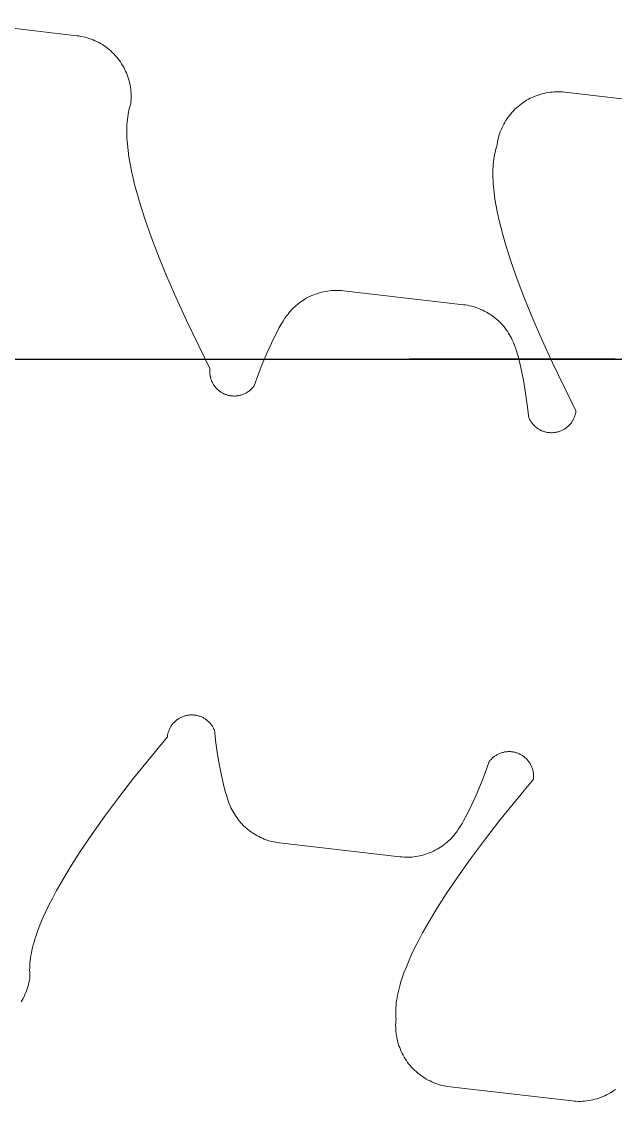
# Model space of a CAD drawing. Header units: millimetres. Extents: x 3958 to 4577, y -3023 to -2712.
# Drawn here: x 4531.65 to 4550.98, y -2828.69 to -2793.55 of the extents above; entities that cross this region are included whole.
import ezdxf

# ---------------------------------------------------------------- set-up
doc = ezdxf.new("R2010")
doc.units = ezdxf.units.MM
doc.header["$MEASUREMENT"] = 0
doc.layers.add('Default', color=6, linetype='Continuous', true_color=0xff00ff)
doc.layers.add('Layer 02', color=3, linetype='Continuous', lineweight=0, true_color=0x00ff00)

msp = doc.modelspace()

# ---------------------------------------------------------------- linework, layer by layer
at = {"layer": 'Default'}
for p, q in [((4330.979, -2804.534), (4550.979, -2804.534)), ((4440.979, -2804.534), (4564.271, -2804.534)), ((4550.979, -2804.534), (4544.263, -2804.534))]:
    msp.add_line(p, q, dxfattribs=at)
at = {"layer": 'Layer 02'}
for p, q in [((4533.446, -2794.014), (4529.473, -2793.554)), ((4533.514, -2794.023), (4533.446, -2794.014)), ((4533.581, -2794.034), (4533.514, -2794.023)), ((4533.648, -2794.048), (4533.581, -2794.034)), ((4533.714, -2794.063), (4533.648, -2794.048)), ((4533.78, -2794.082), (4533.714, -2794.063)), ((4533.845, -2794.102), (4533.78, -2794.082)), ((4533.91, -2794.125), (4533.845, -2794.102)), ((4533.974, -2794.149), (4533.91, -2794.125)), ((4534.036, -2794.176), (4533.974, -2794.149)), ((4534.098, -2794.205), (4534.036, -2794.176)), ((4534.159, -2794.236), (4534.098, -2794.205)), ((4534.219, -2794.27), (4534.159, -2794.236)), ((4534.277, -2794.305), (4534.219, -2794.27)), ((4534.334, -2794.342), (4534.277, -2794.305)), ((4534.39, -2794.381), (4534.334, -2794.342)), ((4534.445, -2794.422), (4534.39, -2794.381)), ((4534.498, -2794.465), (4534.445, -2794.422)), ((4534.55, -2794.51), (4534.498, -2794.465)), ((4534.6, -2794.556), (4534.55, -2794.51)), ((4534.648, -2794.604), (4534.6, -2794.556)), ((4534.695, -2794.654), (4534.648, -2794.604)), ((4534.74, -2794.705), (4534.695, -2794.654)), ((4534.784, -2794.758), (4534.74, -2794.705)), ((4534.825, -2794.812), (4534.784, -2794.758)), ((4534.865, -2794.868), (4534.825, -2794.812)), ((4534.902, -2794.925), (4534.865, -2794.868)), ((4534.938, -2794.983), (4534.902, -2794.925)), ((4534.972, -2795.042), (4534.938, -2794.983)), ((4535.004, -2795.103), (4534.972, -2795.042)), ((4535.033, -2795.164), (4535.004, -2795.103)), ((4535.061, -2795.227), (4535.033, -2795.164)), ((4535.086, -2795.29), (4535.061, -2795.227)), ((4535.109, -2795.355), (4535.086, -2795.29)), ((4535.13, -2795.42), (4535.109, -2795.355)), ((4535.149, -2795.485), (4535.13, -2795.42)), ((4535.165, -2795.552), (4535.149, -2795.485)), ((4535.18, -2795.618), (4535.165, -2795.552)), ((4535.191, -2795.686), (4535.18, -2795.618)), ((4535.201, -2795.753), (4535.191, -2795.686)), ((4535.208, -2795.821), (4535.201, -2795.753)), ((4535.213, -2795.889), (4535.208, -2795.821)), ((4535.216, -2795.957), (4535.213, -2795.889)), ((4548.53, -2795.924), (4548.465, -2795.945)), ((4548.595, -2795.905), (4548.53, -2795.924)), ((4548.662, -2795.889), (4548.595, -2795.905)), ((4548.728, -2795.875), (4548.662, -2795.889)), ((4548.796, -2795.863), (4548.728, -2795.875)), ((4548.863, -2795.853), (4548.796, -2795.863)), ((4548.931, -2795.846), (4548.863, -2795.853)), ((4548.999, -2795.841), (4548.931, -2795.846)), ((4549.068, -2795.838), (4548.999, -2795.841)), ((4549.136, -2795.838), (4549.068, -2795.838)), ((4549.204, -2795.84), (4549.136, -2795.838)), ((4549.272, -2795.844), (4549.204, -2795.84)), ((4549.34, -2795.851), (4549.272, -2795.844)), ((4553.314, -2796.31), (4549.34, -2795.851)), ((4535.181, -2796.296), (4535.192, -2796.263)), ((4535.192, -2796.263), (4535.203, -2796.23)), ((4535.203, -2796.23), (4535.21, -2796.162)), ((4535.21, -2796.162), (4535.214, -2796.094)), ((4535.214, -2796.094), (4535.216, -2796.026)), ((4535.216, -2796.026), (4535.216, -2795.957)), ((4547.868, -2796.27), (4547.815, -2796.314)), ((4547.922, -2796.229), (4547.868, -2796.27)), ((4547.978, -2796.189), (4547.922, -2796.229)), ((4548.035, -2796.152), (4547.978, -2796.189)), ((4548.093, -2796.116), (4548.035, -2796.152)), ((4548.152, -2796.082), (4548.093, -2796.116)), ((4548.213, -2796.05), (4548.152, -2796.082)), ((4548.274, -2796.021), (4548.213, -2796.05)), ((4548.337, -2795.993), (4548.274, -2796.021)), ((4548.4, -2795.968), (4548.337, -2795.993)), ((4548.465, -2795.945), (4548.4, -2795.968)), ((4535.102, -2796.656), (4535.114, -2796.58)), ((4535.114, -2796.58), (4535.128, -2796.505)), ((4535.128, -2796.505), (4535.144, -2796.433)), ((4535.144, -2796.433), (4535.162, -2796.363)), ((4535.162, -2796.363), (4535.171, -2796.329)), ((4535.171, -2796.329), (4535.181, -2796.296)), ((4547.532, -2796.609), (4547.491, -2796.664)), ((4547.575, -2796.556), (4547.532, -2796.609)), ((4547.62, -2796.504), (4547.575, -2796.556)), ((4547.666, -2796.454), (4547.62, -2796.504)), ((4547.714, -2796.406), (4547.666, -2796.454)), ((4547.764, -2796.359), (4547.714, -2796.406)), ((4547.815, -2796.314), (4547.764, -2796.359)), ((4535.073, -2797.072), (4535.075, -2796.984)), ((4535.075, -2796.984), (4535.079, -2796.899)), ((4535.079, -2796.899), (4535.085, -2796.816)), ((4535.085, -2796.816), (4535.093, -2796.735)), ((4535.093, -2796.735), (4535.102, -2796.656)), ((4547.315, -2796.956), (4547.286, -2797.018)), ((4547.347, -2796.895), (4547.315, -2796.956)), ((4547.38, -2796.836), (4547.347, -2796.895)), ((4547.415, -2796.777), (4547.38, -2796.836)), ((4547.452, -2796.72), (4547.415, -2796.777)), ((4547.491, -2796.664), (4547.452, -2796.72)), ((4535.073, -2797.161), (4535.073, -2797.072)), ((4535.074, -2797.253), (4535.073, -2797.161)), ((4535.078, -2797.347), (4535.074, -2797.253)), ((4547.174, -2797.34), (4547.158, -2797.406)), ((4547.192, -2797.274), (4547.174, -2797.34)), ((4547.212, -2797.209), (4547.192, -2797.274)), ((4547.235, -2797.144), (4547.212, -2797.209)), ((4547.259, -2797.081), (4547.235, -2797.144)), ((4547.286, -2797.018), (4547.259, -2797.081)), ((4535.084, -2797.444), (4535.078, -2797.347)), ((4535.092, -2797.542), (4535.084, -2797.444)), ((4535.113, -2797.746), (4535.092, -2797.542)), ((4547.102, -2797.674), (4547.092, -2797.707)), ((4547.113, -2797.641), (4547.102, -2797.674)), ((4547.124, -2797.608), (4547.113, -2797.641)), ((4547.133, -2797.54), (4547.124, -2797.608)), ((4547.144, -2797.473), (4547.133, -2797.54)), ((4547.158, -2797.406), (4547.144, -2797.473)), ((4535.143, -2797.958), (4535.113, -2797.746)), ((4535.18, -2798.179), (4535.143, -2797.958)), ((4547.023, -2798.034), (4547.013, -2798.113)), ((4547.035, -2797.958), (4547.023, -2798.034)), ((4547.049, -2797.883), (4547.035, -2797.958)), ((4547.065, -2797.811), (4547.049, -2797.883)), ((4547.082, -2797.741), (4547.065, -2797.811)), ((4547.092, -2797.707), (4547.082, -2797.741)), ((4535.225, -2798.409), (4535.18, -2798.179)), ((4546.995, -2798.362), (4546.993, -2798.45)), ((4546.999, -2798.277), (4546.995, -2798.362)), ((4547.005, -2798.194), (4546.999, -2798.277)), ((4547.013, -2798.113), (4547.005, -2798.194)), ((4535.278, -2798.647), (4535.225, -2798.409)), ((4535.339, -2798.895), (4535.278, -2798.647)), ((4546.993, -2798.45), (4546.993, -2798.539)), ((4546.993, -2798.539), (4546.995, -2798.631)), ((4546.995, -2798.631), (4546.999, -2798.725)), ((4546.999, -2798.725), (4547.005, -2798.822)), ((4535.408, -2799.151), (4535.339, -2798.895)), ((4547.005, -2798.822), (4547.013, -2798.92)), ((4547.013, -2798.92), (4547.034, -2799.123)), ((4535.484, -2799.416), (4535.408, -2799.151)), ((4535.661, -2799.972), (4535.484, -2799.416)), ((4547.034, -2799.123), (4547.063, -2799.336)), ((4547.063, -2799.336), (4547.101, -2799.557)), ((4547.101, -2799.557), (4547.146, -2799.787)), ((4547.146, -2799.787), (4547.199, -2800.025)), ((4535.869, -2800.563), (4535.661, -2799.972)), ((4547.199, -2800.025), (4547.259, -2800.272)), ((4547.259, -2800.272), (4547.328, -2800.529)), ((4536.108, -2801.189), (4535.869, -2800.563)), ((4547.328, -2800.529), (4547.405, -2800.793)), ((4547.405, -2800.793), (4547.581, -2801.35)), ((4536.38, -2801.85), (4536.108, -2801.189)), ((4547.581, -2801.35), (4547.789, -2801.941)), ((4536.682, -2802.547), (4536.38, -2801.85)), ((4547.789, -2801.941), (4548.029, -2802.567)), ((4537.016, -2803.278), (4536.682, -2802.547)), ((4540.859, -2802.593), (4540.803, -2802.629)), ((4540.917, -2802.559), (4540.859, -2802.593)), ((4540.976, -2802.527), (4540.917, -2802.559)), ((4541.037, -2802.497), (4540.976, -2802.527)), ((4541.098, -2802.469), (4541.037, -2802.497)), ((4541.16, -2802.443), (4541.098, -2802.469)), ((4541.223, -2802.42), (4541.16, -2802.443)), ((4541.287, -2802.398), (4541.223, -2802.42)), ((4541.351, -2802.379), (4541.287, -2802.398)), ((4541.416, -2802.361), (4541.351, -2802.379)), ((4541.481, -2802.346), (4541.416, -2802.361)), ((4541.546, -2802.333), (4541.481, -2802.346)), ((4541.612, -2802.323), (4541.546, -2802.333)), ((4541.677, -2802.315), (4541.612, -2802.323)), ((4541.743, -2802.308), (4541.677, -2802.315)), ((4541.808, -2802.304), (4541.743, -2802.308)), ((4541.873, -2802.302), (4541.808, -2802.304)), ((4541.937, -2802.303), (4541.873, -2802.302)), ((4542.001, -2802.305), (4541.937, -2802.303)), ((4542.065, -2802.309), (4542.001, -2802.305)), ((4542.128, -2802.316), (4542.065, -2802.309)), ((4546.042, -2802.768), (4542.128, -2802.316)), ((4548.029, -2802.567), (4548.3, -2803.228)), ((4540.449, -2802.924), (4540.405, -2802.972)), ((4540.494, -2802.878), (4540.449, -2802.924)), ((4540.541, -2802.833), (4540.494, -2802.878)), ((4540.59, -2802.789), (4540.541, -2802.833)), ((4540.641, -2802.747), (4540.59, -2802.789)), ((4540.693, -2802.706), (4540.641, -2802.747)), ((4540.747, -2802.667), (4540.693, -2802.706)), ((4540.803, -2802.629), (4540.747, -2802.667)), ((4546.104, -2802.776), (4546.042, -2802.768)), ((4546.167, -2802.786), (4546.104, -2802.776)), ((4546.23, -2802.799), (4546.167, -2802.786)), ((4546.293, -2802.813), (4546.23, -2802.799)), ((4546.356, -2802.83), (4546.293, -2802.813)), ((4546.418, -2802.849), (4546.356, -2802.83)), ((4546.48, -2802.87), (4546.418, -2802.849)), ((4546.542, -2802.893), (4546.48, -2802.87)), ((4546.604, -2802.918), (4546.542, -2802.893)), ((4546.664, -2802.945), (4546.604, -2802.918)), ((4546.724, -2802.975), (4546.664, -2802.945)), ((4537.778, -2804.847), (4537.016, -2803.278)), ((4540.164, -2803.298), (4540.102, -2803.398)), ((4540.225, -2803.205), (4540.164, -2803.298)), ((4540.255, -2803.161), (4540.225, -2803.205)), ((4540.285, -2803.12), (4540.255, -2803.161)), ((4540.323, -2803.07), (4540.285, -2803.12)), ((4540.363, -2803.02), (4540.323, -2803.07)), ((4540.405, -2802.972), (4540.363, -2803.02)), ((4546.783, -2803.006), (4546.724, -2802.975)), ((4546.842, -2803.04), (4546.783, -2803.006)), ((4546.899, -2803.076), (4546.842, -2803.04)), ((4546.955, -2803.113), (4546.899, -2803.076)), ((4547.009, -2803.153), (4546.955, -2803.113)), ((4547.063, -2803.194), (4547.009, -2803.153)), ((4547.114, -2803.237), (4547.063, -2803.194)), ((4547.165, -2803.281), (4547.114, -2803.237)), ((4547.213, -2803.328), (4547.165, -2803.281)), ((4548.3, -2803.228), (4548.603, -2803.925)), ((4539.976, -2803.623), (4539.912, -2803.746)), ((4540.04, -2803.507), (4539.976, -2803.623)), ((4540.102, -2803.398), (4540.04, -2803.507)), ((4547.26, -2803.375), (4547.213, -2803.328)), ((4547.306, -2803.425), (4547.26, -2803.375)), ((4547.349, -2803.475), (4547.306, -2803.425)), ((4547.391, -2803.527), (4547.349, -2803.475)), ((4547.43, -2803.58), (4547.391, -2803.527)), ((4547.468, -2803.633), (4547.43, -2803.58)), ((4547.504, -2803.688), (4547.468, -2803.633)), ((4539.78, -2804.017), (4539.645, -2804.319)), ((4539.912, -2803.746), (4539.78, -2804.017)), ((4547.538, -2803.744), (4547.504, -2803.688)), ((4547.569, -2803.8), (4547.538, -2803.744)), ((4547.599, -2803.856), (4547.569, -2803.8)), ((4547.627, -2803.914), (4547.599, -2803.856)), ((4547.652, -2803.971), (4547.627, -2803.914)), ((4547.672, -2804.019), (4547.652, -2803.971)), ((4547.691, -2804.068), (4547.672, -2804.019)), ((4548.603, -2803.925), (4548.937, -2804.656)), ((4539.645, -2804.319), (4539.506, -2804.653)), ((4547.729, -2804.172), (4547.691, -2804.068)), ((4547.767, -2804.284), (4547.729, -2804.172)), ((4547.803, -2804.404), (4547.767, -2804.284)), ((4539.506, -2804.653), (4539.364, -2805.017)), ((4547.838, -2804.531), (4547.803, -2804.404)), ((4547.873, -2804.667), (4547.838, -2804.531)), ((4547.939, -2804.961), (4547.873, -2804.667)), ((4548.937, -2804.656), (4549.699, -2806.225)), ((4537.773, -2804.93), (4537.774, -2804.902)), ((4537.773, -2804.957), (4537.773, -2804.93)), ((4537.774, -2804.985), (4537.773, -2804.957)), ((4537.774, -2804.902), (4537.776, -2804.874)), ((4537.776, -2805.012), (4537.774, -2804.985)), ((4537.776, -2804.874), (4537.778, -2804.847)), ((4537.779, -2805.04), (4537.776, -2805.012)), ((4537.783, -2805.067), (4537.779, -2805.04)), ((4537.788, -2805.094), (4537.783, -2805.067)), ((4539.364, -2805.017), (4539.218, -2805.412)), ((4548.002, -2805.285), (4547.939, -2804.961)), ((4537.794, -2805.121), (4537.788, -2805.094)), ((4537.801, -2805.148), (4537.794, -2805.121)), ((4537.809, -2805.175), (4537.801, -2805.148)), ((4537.817, -2805.201), (4537.809, -2805.175)), ((4537.827, -2805.227), (4537.817, -2805.201)), ((4537.837, -2805.252), (4537.827, -2805.227)), ((4537.848, -2805.278), (4537.837, -2805.252)), ((4537.86, -2805.302), (4537.848, -2805.278)), ((4537.873, -2805.327), (4537.86, -2805.302)), ((4537.887, -2805.351), (4537.873, -2805.327)), ((4537.902, -2805.374), (4537.887, -2805.351)), ((4537.917, -2805.397), (4537.902, -2805.374)), ((4537.933, -2805.419), (4537.917, -2805.397)), ((4537.95, -2805.441), (4537.933, -2805.419)), ((4539.218, -2805.412), (4539.201, -2805.434)), ((4548.061, -2805.641), (4548.002, -2805.285)), ((4537.968, -2805.462), (4537.95, -2805.441)), ((4537.987, -2805.483), (4537.968, -2805.462)), ((4538.006, -2805.503), (4537.987, -2805.483)), ((4538.026, -2805.522), (4538.006, -2805.503)), ((4538.046, -2805.541), (4538.026, -2805.522)), ((4538.067, -2805.559), (4538.046, -2805.541)), ((4538.089, -2805.576), (4538.067, -2805.559)), ((4538.111, -2805.592), (4538.089, -2805.576)), ((4538.134, -2805.608), (4538.111, -2805.592)), ((4538.157, -2805.622), (4538.134, -2805.608)), ((4538.181, -2805.636), (4538.157, -2805.622)), ((4538.205, -2805.649), (4538.181, -2805.636)), ((4538.23, -2805.662), (4538.205, -2805.649)), ((4538.255, -2805.673), (4538.23, -2805.662)), ((4538.281, -2805.684), (4538.255, -2805.673)), ((4538.307, -2805.693), (4538.281, -2805.684)), ((4538.333, -2805.702), (4538.307, -2805.693)), ((4538.359, -2805.71), (4538.333, -2805.702)), ((4538.386, -2805.717), (4538.359, -2805.71)), ((4538.413, -2805.723), (4538.386, -2805.717)), ((4538.44, -2805.728), (4538.413, -2805.723)), ((4538.468, -2805.732), (4538.44, -2805.728)), ((4538.495, -2805.735), (4538.468, -2805.732)), ((4538.523, -2805.737), (4538.495, -2805.735)), ((4538.55, -2805.738), (4538.523, -2805.737)), ((4538.578, -2805.739), (4538.55, -2805.738)), ((4538.605, -2805.738), (4538.578, -2805.739)), ((4538.633, -2805.737), (4538.605, -2805.738)), ((4538.66, -2805.734), (4538.633, -2805.737)), ((4538.688, -2805.73), (4538.66, -2805.734)), ((4538.715, -2805.726), (4538.688, -2805.73)), ((4538.742, -2805.721), (4538.715, -2805.726)), ((4538.769, -2805.714), (4538.742, -2805.721)), ((4538.796, -2805.707), (4538.769, -2805.714)), ((4538.822, -2805.699), (4538.796, -2805.707)), ((4538.848, -2805.69), (4538.822, -2805.699)), ((4538.874, -2805.68), (4538.848, -2805.69)), ((4538.899, -2805.669), (4538.874, -2805.68)), ((4538.924, -2805.657), (4538.899, -2805.669)), ((4538.949, -2805.645), (4538.924, -2805.657)), ((4538.973, -2805.631), (4538.949, -2805.645)), ((4538.997, -2805.617), (4538.973, -2805.631)), ((4539.02, -2805.602), (4538.997, -2805.617)), ((4539.043, -2805.586), (4539.02, -2805.602)), ((4539.065, -2805.57), (4539.043, -2805.586)), ((4539.086, -2805.552), (4539.065, -2805.57)), ((4539.107, -2805.534), (4539.086, -2805.552)), ((4539.127, -2805.516), (4539.107, -2805.534)), ((4539.147, -2805.496), (4539.127, -2805.516)), ((4539.166, -2805.476), (4539.147, -2805.496)), ((4539.184, -2805.455), (4539.166, -2805.476)), ((4539.201, -2805.434), (4539.184, -2805.455)), ((4548.116, -2806.028), (4548.061, -2805.641)), ((4548.168, -2806.446), (4548.116, -2806.028)), ((4548.179, -2806.472), (4548.168, -2806.446)), ((4548.191, -2806.496), (4548.179, -2806.472)), ((4549.633, -2806.463), (4549.621, -2806.488)), ((4549.644, -2806.438), (4549.633, -2806.463)), ((4549.654, -2806.412), (4549.644, -2806.438)), ((4549.663, -2806.386), (4549.654, -2806.412)), ((4549.671, -2806.36), (4549.663, -2806.386)), ((4549.679, -2806.333), (4549.671, -2806.36)), ((4549.685, -2806.307), (4549.679, -2806.333)), ((4549.691, -2806.279), (4549.685, -2806.307)), ((4549.695, -2806.252), (4549.691, -2806.279)), ((4549.699, -2806.225), (4549.695, -2806.252)), ((4548.204, -2806.521), (4548.191, -2806.496)), ((4548.218, -2806.545), (4548.204, -2806.521)), ((4548.233, -2806.568), (4548.218, -2806.545)), ((4548.248, -2806.591), (4548.233, -2806.568)), ((4548.265, -2806.613), (4548.248, -2806.591)), ((4548.281, -2806.635), (4548.265, -2806.613)), ((4548.299, -2806.656), (4548.281, -2806.635)), ((4548.318, -2806.677), (4548.299, -2806.656)), ((4548.337, -2806.697), (4548.318, -2806.677)), ((4548.357, -2806.716), (4548.337, -2806.697)), ((4548.377, -2806.735), (4548.357, -2806.716)), ((4548.398, -2806.753), (4548.377, -2806.735)), ((4548.42, -2806.77), (4548.398, -2806.753)), ((4548.442, -2806.786), (4548.42, -2806.77)), ((4548.465, -2806.802), (4548.442, -2806.786)), ((4548.488, -2806.816), (4548.465, -2806.802)), ((4548.512, -2806.83), (4548.488, -2806.816)), ((4548.536, -2806.843), (4548.512, -2806.83)), ((4549.304, -2806.826), (4549.28, -2806.839)), ((4549.328, -2806.812), (4549.304, -2806.826)), ((4549.351, -2806.797), (4549.328, -2806.812)), ((4549.374, -2806.781), (4549.351, -2806.797)), ((4549.396, -2806.764), (4549.374, -2806.781)), ((4549.417, -2806.747), (4549.396, -2806.764)), ((4549.438, -2806.729), (4549.417, -2806.747)), ((4549.458, -2806.71), (4549.438, -2806.729)), ((4549.478, -2806.691), (4549.458, -2806.71)), ((4549.497, -2806.67), (4549.478, -2806.691)), ((4549.515, -2806.65), (4549.497, -2806.67)), ((4549.532, -2806.628), (4549.515, -2806.65)), ((4549.549, -2806.606), (4549.532, -2806.628)), ((4549.565, -2806.584), (4549.549, -2806.606)), ((4549.58, -2806.561), (4549.565, -2806.584)), ((4549.595, -2806.537), (4549.58, -2806.561)), ((4549.608, -2806.513), (4549.595, -2806.537)), ((4549.621, -2806.488), (4549.608, -2806.513)), ((4548.561, -2806.856), (4548.536, -2806.843)), ((4548.586, -2806.867), (4548.561, -2806.856)), ((4548.612, -2806.878), (4548.586, -2806.867)), ((4548.638, -2806.887), (4548.612, -2806.878)), ((4548.664, -2806.896), (4548.638, -2806.887)), ((4548.69, -2806.904), (4548.664, -2806.896)), ((4548.717, -2806.911), (4548.69, -2806.904)), ((4548.744, -2806.917), (4548.717, -2806.911)), ((4548.771, -2806.922), (4548.744, -2806.917)), ((4548.798, -2806.926), (4548.771, -2806.922)), ((4548.826, -2806.929), (4548.798, -2806.926)), ((4548.853, -2806.931), (4548.826, -2806.929)), ((4548.881, -2806.933), (4548.853, -2806.931)), ((4548.909, -2806.933), (4548.881, -2806.933)), ((4548.936, -2806.932), (4548.909, -2806.933)), ((4548.964, -2806.931), (4548.936, -2806.932)), ((4548.991, -2806.928), (4548.964, -2806.931)), ((4549.019, -2806.925), (4548.991, -2806.928)), ((4549.046, -2806.92), (4549.019, -2806.925)), ((4549.073, -2806.915), (4549.046, -2806.92)), ((4549.1, -2806.909), (4549.073, -2806.915)), ((4549.127, -2806.901), (4549.1, -2806.909)), ((4549.153, -2806.893), (4549.127, -2806.901)), ((4549.179, -2806.884), (4549.153, -2806.893)), ((4549.205, -2806.874), (4549.179, -2806.884)), ((4549.23, -2806.864), (4549.205, -2806.874)), ((4549.255, -2806.852), (4549.23, -2806.864)), ((4549.28, -2806.839), (4549.255, -2806.852)), ((4536.655, -2816.32), (4536.676, -2816.302)), ((4536.676, -2816.302), (4536.697, -2816.284)), ((4536.697, -2816.284), (4536.719, -2816.268)), ((4536.719, -2816.268), (4536.742, -2816.252)), ((4536.742, -2816.252), (4536.765, -2816.237)), ((4536.765, -2816.237), (4536.789, -2816.223)), ((4536.789, -2816.223), (4536.813, -2816.209)), ((4536.813, -2816.209), (4536.837, -2816.197)), ((4536.837, -2816.197), (4536.862, -2816.185)), ((4536.862, -2816.185), (4536.888, -2816.174)), ((4536.888, -2816.174), (4536.914, -2816.164)), ((4536.914, -2816.164), (4536.94, -2816.155)), ((4536.94, -2816.155), (4536.966, -2816.147)), ((4536.966, -2816.147), (4536.993, -2816.14)), ((4536.993, -2816.14), (4537.02, -2816.134)), ((4537.02, -2816.134), (4537.047, -2816.128)), ((4537.047, -2816.128), (4537.074, -2816.124)), ((4537.074, -2816.124), (4537.101, -2816.12)), ((4537.101, -2816.12), (4537.129, -2816.118)), ((4537.129, -2816.118), (4537.157, -2816.116)), ((4537.157, -2816.116), (4537.184, -2816.116)), ((4537.184, -2816.116), (4537.212, -2816.116)), ((4537.212, -2816.116), (4537.239, -2816.117)), ((4537.239, -2816.117), (4537.267, -2816.119)), ((4537.267, -2816.119), (4537.294, -2816.123)), ((4537.294, -2816.123), (4537.322, -2816.127)), ((4537.322, -2816.127), (4537.349, -2816.132)), ((4537.349, -2816.132), (4537.376, -2816.138)), ((4537.376, -2816.138), (4537.402, -2816.145)), ((4537.402, -2816.145), (4537.429, -2816.153)), ((4537.429, -2816.153), (4537.455, -2816.161)), ((4537.455, -2816.161), (4537.481, -2816.171)), ((4537.481, -2816.171), (4537.507, -2816.181)), ((4537.507, -2816.181), (4537.532, -2816.193)), ((4537.532, -2816.193), (4537.556, -2816.205)), ((4537.556, -2816.205), (4537.581, -2816.218)), ((4537.581, -2816.218), (4537.605, -2816.232)), ((4537.605, -2816.232), (4537.628, -2816.247)), ((4537.628, -2816.247), (4537.651, -2816.263)), ((4537.651, -2816.263), (4537.673, -2816.279)), ((4537.673, -2816.279), (4537.695, -2816.296)), ((4537.695, -2816.296), (4537.716, -2816.314)), ((4537.716, -2816.314), (4537.736, -2816.332)), ((4536.421, -2816.689), (4536.43, -2816.662)), ((4536.43, -2816.662), (4536.439, -2816.636)), ((4536.439, -2816.636), (4536.449, -2816.61)), ((4536.449, -2816.61), (4536.46, -2816.585)), ((4536.46, -2816.585), (4536.472, -2816.56)), ((4536.472, -2816.56), (4536.485, -2816.536)), ((4536.485, -2816.536), (4536.498, -2816.512)), ((4536.498, -2816.512), (4536.512, -2816.488)), ((4536.512, -2816.488), (4536.528, -2816.465)), ((4536.528, -2816.465), (4536.544, -2816.442)), ((4536.544, -2816.442), (4536.56, -2816.42)), ((4536.56, -2816.42), (4536.578, -2816.399)), ((4536.578, -2816.399), (4536.596, -2816.378)), ((4536.596, -2816.378), (4536.615, -2816.358)), ((4536.615, -2816.358), (4536.634, -2816.339)), ((4536.634, -2816.339), (4536.655, -2816.32)), ((4537.736, -2816.332), (4537.756, -2816.352)), ((4537.756, -2816.352), (4537.775, -2816.372)), ((4537.775, -2816.372), (4537.794, -2816.392)), ((4537.794, -2816.392), (4537.811, -2816.413)), ((4537.811, -2816.413), (4537.828, -2816.435)), ((4537.828, -2816.435), (4537.844, -2816.458)), ((4537.844, -2816.458), (4537.86, -2816.48)), ((4537.86, -2816.48), (4537.875, -2816.504)), ((4537.875, -2816.504), (4537.888, -2816.528)), ((4537.888, -2816.528), (4537.901, -2816.552)), ((4537.901, -2816.552), (4537.913, -2816.577)), ((4537.913, -2816.577), (4537.925, -2816.602)), ((4537.925, -2816.602), (4537.977, -2817.02)), ((4535.294, -2818.177), (4536.394, -2816.824)), ((4536.394, -2816.824), (4536.398, -2816.796)), ((4536.398, -2816.796), (4536.402, -2816.769)), ((4536.402, -2816.769), (4536.408, -2816.742)), ((4536.408, -2816.742), (4536.414, -2816.715)), ((4536.414, -2816.715), (4536.421, -2816.689)), ((4537.977, -2817.02), (4538.032, -2817.407)), ((4547.193, -2817.379), (4547.219, -2817.369)), ((4547.219, -2817.369), (4547.245, -2817.359)), ((4547.245, -2817.359), (4547.271, -2817.35)), ((4547.271, -2817.35), (4547.297, -2817.341)), ((4547.297, -2817.341), (4547.324, -2817.334)), ((4547.324, -2817.334), (4547.351, -2817.328)), ((4547.351, -2817.328), (4547.378, -2817.322)), ((4547.378, -2817.322), (4547.405, -2817.318)), ((4547.405, -2817.318), (4547.432, -2817.315)), ((4547.432, -2817.315), (4547.46, -2817.312)), ((4547.46, -2817.312), (4547.487, -2817.31)), ((4547.487, -2817.31), (4547.515, -2817.31)), ((4547.515, -2817.31), (4547.543, -2817.31)), ((4547.543, -2817.31), (4547.57, -2817.311)), ((4547.57, -2817.311), (4547.598, -2817.314)), ((4547.598, -2817.314), (4547.625, -2817.317)), ((4547.625, -2817.317), (4547.653, -2817.321)), ((4547.653, -2817.321), (4547.68, -2817.326)), ((4547.68, -2817.326), (4547.707, -2817.332)), ((4547.707, -2817.332), (4547.733, -2817.339)), ((4547.733, -2817.339), (4547.76, -2817.347)), ((4547.76, -2817.347), (4547.786, -2817.355)), ((4547.786, -2817.355), (4547.812, -2817.365)), ((4547.812, -2817.365), (4547.837, -2817.376)), ((4538.032, -2817.407), (4538.091, -2817.763)), ((4546.729, -2818.032), (4546.875, -2817.637)), ((4546.875, -2817.637), (4546.891, -2817.615)), ((4546.891, -2817.615), (4546.909, -2817.593)), ((4546.909, -2817.593), (4546.927, -2817.573)), ((4546.927, -2817.573), (4546.946, -2817.552)), ((4546.946, -2817.552), (4546.965, -2817.533)), ((4546.965, -2817.533), (4546.986, -2817.514)), ((4546.986, -2817.514), (4547.007, -2817.496)), ((4547.007, -2817.496), (4547.028, -2817.479)), ((4547.028, -2817.479), (4547.05, -2817.462)), ((4547.05, -2817.462), (4547.073, -2817.446)), ((4547.073, -2817.446), (4547.096, -2817.431)), ((4547.096, -2817.431), (4547.12, -2817.417)), ((4547.12, -2817.417), (4547.144, -2817.404)), ((4547.144, -2817.404), (4547.168, -2817.391)), ((4547.168, -2817.391), (4547.193, -2817.379)), ((4547.837, -2817.376), (4547.863, -2817.387)), ((4547.863, -2817.387), (4547.887, -2817.399)), ((4547.887, -2817.399), (4547.912, -2817.412)), ((4547.912, -2817.412), (4547.936, -2817.426)), ((4547.936, -2817.426), (4547.959, -2817.441)), ((4547.959, -2817.441), (4547.982, -2817.457)), ((4547.982, -2817.457), (4548.004, -2817.473)), ((4548.004, -2817.473), (4548.026, -2817.49)), ((4548.026, -2817.49), (4548.047, -2817.508)), ((4548.047, -2817.508), (4548.067, -2817.526)), ((4548.067, -2817.526), (4548.087, -2817.546)), ((4548.087, -2817.546), (4548.106, -2817.566)), ((4548.106, -2817.566), (4548.125, -2817.586)), ((4548.125, -2817.586), (4548.142, -2817.607)), ((4548.142, -2817.607), (4548.159, -2817.629)), ((4548.159, -2817.629), (4548.176, -2817.651)), ((4548.176, -2817.651), (4548.191, -2817.674)), ((4548.191, -2817.674), (4548.206, -2817.698)), ((4548.206, -2817.698), (4548.219, -2817.722)), ((4548.219, -2817.722), (4548.232, -2817.746)), ((4538.091, -2817.763), (4538.154, -2818.088)), ((4546.586, -2818.396), (4546.729, -2818.032)), ((4548.232, -2817.746), (4548.244, -2817.771)), ((4548.244, -2817.771), (4548.256, -2817.796)), ((4548.256, -2817.796), (4548.266, -2817.822)), ((4548.266, -2817.822), (4548.276, -2817.848)), ((4548.276, -2817.848), (4548.284, -2817.874)), ((4548.284, -2817.874), (4548.292, -2817.9)), ((4548.292, -2817.9), (4548.299, -2817.927)), ((4548.299, -2817.927), (4548.305, -2817.954)), ((4548.305, -2817.954), (4548.309, -2817.981)), ((4548.309, -2817.981), (4548.313, -2818.009)), ((4548.313, -2818.009), (4548.316, -2818.036)), ((4548.316, -2818.036), (4548.318, -2818.064)), ((4548.318, -2818.064), (4548.32, -2818.091)), ((4534.802, -2818.813), (4535.294, -2818.177)), ((4538.154, -2818.088), (4538.22, -2818.382)), ((4538.22, -2818.382), (4538.255, -2818.517)), ((4546.448, -2818.729), (4546.586, -2818.396)), ((4548.314, -2818.202), (4547.214, -2819.555)), ((4548.317, -2818.174), (4548.314, -2818.202)), ((4548.319, -2818.147), (4548.317, -2818.174)), ((4548.32, -2818.119), (4548.319, -2818.147)), ((4548.32, -2818.091), (4548.32, -2818.119)), ((4538.255, -2818.517), (4538.29, -2818.645)), ((4538.29, -2818.645), (4538.326, -2818.764)), ((4538.326, -2818.764), (4538.363, -2818.876)), ((4546.312, -2819.031), (4546.448, -2818.729)), ((4534.348, -2819.422), (4534.802, -2818.813)), ((4538.363, -2818.876), (4538.401, -2818.981)), ((4538.401, -2818.981), (4538.421, -2819.03)), ((4538.421, -2819.03), (4538.44, -2819.077)), ((4538.44, -2819.077), (4538.466, -2819.135)), ((4546.181, -2819.302), (4546.312, -2819.031)), ((4533.934, -2820.004), (4534.348, -2819.422)), ((4538.466, -2819.135), (4538.494, -2819.192)), ((4538.494, -2819.192), (4538.523, -2819.249)), ((4538.523, -2819.249), (4538.555, -2819.305)), ((4538.555, -2819.305), (4538.589, -2819.361)), ((4538.589, -2819.361), (4538.625, -2819.415)), ((4538.625, -2819.415), (4538.662, -2819.469)), ((4538.662, -2819.469), (4538.702, -2819.522)), ((4546.053, -2819.542), (4546.116, -2819.426)), ((4546.116, -2819.426), (4546.181, -2819.302)), ((4538.702, -2819.522), (4538.744, -2819.573)), ((4538.744, -2819.573), (4538.787, -2819.624)), ((4538.787, -2819.624), (4538.832, -2819.673)), ((4538.832, -2819.673), (4538.879, -2819.721)), ((4538.879, -2819.721), (4538.928, -2819.767)), ((4538.928, -2819.767), (4538.978, -2819.812)), ((4538.978, -2819.812), (4539.03, -2819.855)), ((4545.868, -2819.844), (4545.929, -2819.751)), ((4545.929, -2819.751), (4545.99, -2819.65)), ((4545.99, -2819.65), (4546.053, -2819.542)), ((4547.214, -2819.555), (4546.722, -2820.191)), ((4533.557, -2820.559), (4533.934, -2820.004)), ((4539.03, -2819.855), (4539.084, -2819.896)), ((4539.084, -2819.896), (4539.138, -2819.935)), ((4539.138, -2819.935), (4539.194, -2819.973)), ((4539.194, -2819.973), (4539.251, -2820.008)), ((4539.251, -2820.008), (4539.309, -2820.042)), ((4539.309, -2820.042), (4539.368, -2820.074)), ((4539.368, -2820.074), (4539.428, -2820.103)), ((4539.428, -2820.103), (4539.489, -2820.13)), ((4539.489, -2820.13), (4539.55, -2820.156)), ((4539.55, -2820.156), (4539.612, -2820.179)), ((4539.612, -2820.179), (4539.675, -2820.2)), ((4545.551, -2820.216), (4545.599, -2820.171)), ((4545.599, -2820.171), (4545.644, -2820.124)), ((4545.644, -2820.124), (4545.688, -2820.077)), ((4545.688, -2820.077), (4545.73, -2820.028)), ((4545.73, -2820.028), (4545.77, -2819.979)), ((4545.77, -2819.979), (4545.808, -2819.929)), ((4545.808, -2819.929), (4545.838, -2819.887)), ((4545.838, -2819.887), (4545.868, -2819.844)), ((4539.675, -2820.2), (4539.737, -2820.219)), ((4539.737, -2820.219), (4539.8, -2820.235)), ((4539.8, -2820.235), (4539.863, -2820.25)), ((4539.863, -2820.25), (4539.926, -2820.262)), ((4539.926, -2820.262), (4539.988, -2820.272)), ((4539.988, -2820.272), (4540.051, -2820.281)), ((4540.051, -2820.281), (4543.965, -2820.733)), ((4545.056, -2820.551), (4545.116, -2820.521)), ((4545.116, -2820.521), (4545.176, -2820.489)), ((4545.176, -2820.489), (4545.234, -2820.455)), ((4545.234, -2820.455), (4545.29, -2820.42)), ((4545.29, -2820.42), (4545.346, -2820.382)), ((4545.346, -2820.382), (4545.399, -2820.343)), ((4545.399, -2820.343), (4545.452, -2820.302)), ((4545.452, -2820.302), (4545.502, -2820.26)), ((4545.502, -2820.26), (4545.551, -2820.216)), ((4546.722, -2820.191), (4546.269, -2820.8)), ((4533.22, -2821.087), (4533.557, -2820.559)), ((4543.965, -2820.733), (4544.028, -2820.739)), ((4544.028, -2820.739), (4544.091, -2820.744)), ((4544.091, -2820.744), (4544.155, -2820.746)), ((4544.155, -2820.746), (4544.22, -2820.746)), ((4544.22, -2820.746), (4544.285, -2820.744)), ((4544.285, -2820.744), (4544.35, -2820.74)), ((4544.35, -2820.74), (4544.415, -2820.734)), ((4544.415, -2820.734), (4544.481, -2820.726)), ((4544.481, -2820.726), (4544.546, -2820.715)), ((4544.546, -2820.715), (4544.612, -2820.702)), ((4544.612, -2820.702), (4544.677, -2820.687)), ((4544.677, -2820.687), (4544.742, -2820.67)), ((4544.742, -2820.67), (4544.806, -2820.651)), ((4544.806, -2820.651), (4544.87, -2820.629)), ((4544.87, -2820.629), (4544.933, -2820.605)), ((4544.933, -2820.605), (4544.995, -2820.579)), ((4544.995, -2820.579), (4545.056, -2820.551)), ((4546.269, -2820.8), (4545.854, -2821.382)), ((4532.921, -2821.588), (4533.22, -2821.087)), ((4532.786, -2821.829), (4532.921, -2821.588)), ((4545.854, -2821.382), (4545.478, -2821.937)), ((4532.661, -2822.063), (4532.786, -2821.829)), ((4545.478, -2821.937), (4545.141, -2822.465)), ((4532.439, -2822.51), (4532.545, -2822.29)), ((4532.545, -2822.29), (4532.661, -2822.063)), ((4532.343, -2822.723), (4532.439, -2822.51)), ((4545.141, -2822.465), (4544.842, -2822.966)), ((4532.179, -2823.13), (4532.256, -2822.93)), ((4532.256, -2822.93), (4532.343, -2822.723)), ((4544.842, -2822.966), (4544.707, -2823.207)), ((4532.082, -2823.417), (4532.112, -2823.323)), ((4532.112, -2823.323), (4532.179, -2823.13)), ((4544.707, -2823.207), (4544.581, -2823.441)), ((4531.986, -2823.777), (4532.006, -2823.689)), ((4532.006, -2823.689), (4532.029, -2823.6)), ((4532.029, -2823.6), (4532.054, -2823.509)), ((4532.054, -2823.509), (4532.082, -2823.417)), ((4544.466, -2823.667), (4544.36, -2823.888)), ((4544.581, -2823.441), (4544.466, -2823.667)), ((4531.928, -2824.109), (4531.939, -2824.028)), ((4531.939, -2824.028), (4531.952, -2823.946)), ((4531.952, -2823.946), (4531.968, -2823.862)), ((4531.968, -2823.862), (4531.986, -2823.777)), ((4544.36, -2823.888), (4544.263, -2824.101)), ((4531.91, -2824.414), (4531.911, -2824.341)), ((4531.911, -2824.341), (4531.914, -2824.265)), ((4531.914, -2824.265), (4531.92, -2824.188)), ((4531.92, -2824.188), (4531.928, -2824.109)), ((4544.177, -2824.308), (4544.1, -2824.508)), ((4544.263, -2824.101), (4544.177, -2824.308)), ((4531.901, -2824.761), (4531.912, -2824.693)), ((4531.911, -2824.487), (4531.91, -2824.414)), ((4531.912, -2824.522), (4531.911, -2824.487)), ((4531.915, -2824.557), (4531.912, -2824.522)), ((4531.912, -2824.693), (4531.921, -2824.626)), ((4531.917, -2824.592), (4531.915, -2824.557)), ((4531.921, -2824.626), (4531.917, -2824.592)), ((4544.032, -2824.701), (4544.002, -2824.795)), ((4544.1, -2824.508), (4544.032, -2824.701)), ((4531.785, -2825.153), (4531.81, -2825.09)), ((4531.81, -2825.09), (4531.833, -2825.025)), ((4531.833, -2825.025), (4531.853, -2824.96)), ((4531.853, -2824.96), (4531.871, -2824.894)), ((4531.871, -2824.894), (4531.887, -2824.828)), ((4531.887, -2824.828), (4531.901, -2824.761)), ((4543.927, -2825.067), (4543.906, -2825.154)), ((4543.95, -2824.978), (4543.927, -2825.067)), ((4543.975, -2824.887), (4543.95, -2824.978)), ((4544.002, -2824.795), (4543.975, -2824.887)), ((4531.63, -2825.457), (4531.665, -2825.398)), ((4531.665, -2825.398), (4531.698, -2825.339)), ((4531.698, -2825.339), (4531.729, -2825.278)), ((4531.729, -2825.278), (4531.758, -2825.216)), ((4531.758, -2825.216), (4531.785, -2825.153)), ((4543.86, -2825.406), (4543.849, -2825.487)), ((4543.873, -2825.324), (4543.86, -2825.406)), ((4543.888, -2825.24), (4543.873, -2825.324)), ((4543.906, -2825.154), (4543.888, -2825.24)), ((4543.831, -2825.718), (4543.83, -2825.792)), ((4543.83, -2825.792), (4543.832, -2825.864)), ((4543.835, -2825.643), (4543.831, -2825.718)), ((4543.841, -2825.566), (4543.835, -2825.643)), ((4543.849, -2825.487), (4543.841, -2825.566)), ((4543.83, -2826.14), (4543.828, -2826.208)), ((4543.835, -2826.072), (4543.83, -2826.14)), ((4543.832, -2825.864), (4543.833, -2825.9)), ((4543.833, -2825.9), (4543.835, -2825.935)), ((4543.835, -2825.935), (4543.838, -2825.97)), ((4543.841, -2826.004), (4543.835, -2826.072)), ((4543.838, -2825.97), (4543.841, -2826.004)), ((4543.828, -2826.208), (4543.829, -2826.276)), ((4543.829, -2826.276), (4543.831, -2826.345)), ((4543.831, -2826.345), (4543.836, -2826.413)), ((4543.836, -2826.413), (4543.844, -2826.481)), ((4543.844, -2826.481), (4543.853, -2826.548)), ((4543.853, -2826.548), (4543.865, -2826.615)), ((4543.865, -2826.615), (4543.879, -2826.682)), ((4543.879, -2826.682), (4543.896, -2826.749)), ((4543.896, -2826.749), (4543.914, -2826.814)), ((4543.914, -2826.814), (4543.935, -2826.879)), ((4543.935, -2826.879), (4543.959, -2826.943)), ((4543.959, -2826.943), (4543.984, -2827.007)), ((4543.984, -2827.007), (4544.011, -2827.069)), ((4544.011, -2827.069), (4544.041, -2827.131)), ((4544.041, -2827.131), (4544.073, -2827.191)), ((4544.073, -2827.191), (4544.106, -2827.251)), ((4544.106, -2827.251), (4544.142, -2827.309)), ((4544.142, -2827.309), (4544.18, -2827.366)), ((4544.18, -2827.366), (4544.219, -2827.422)), ((4544.219, -2827.422), (4544.261, -2827.476)), ((4544.261, -2827.476), (4544.304, -2827.529)), ((4544.304, -2827.529), (4544.349, -2827.58)), ((4544.349, -2827.58), (4544.396, -2827.63)), ((4544.396, -2827.63), (4544.445, -2827.678)), ((4544.445, -2827.678), (4544.495, -2827.724)), ((4544.495, -2827.724), (4544.547, -2827.769)), ((4544.547, -2827.769), (4544.6, -2827.812)), ((4544.6, -2827.812), (4544.654, -2827.853)), ((4544.654, -2827.853), (4544.71, -2827.892)), ((4544.71, -2827.892), (4544.768, -2827.929)), ((4544.768, -2827.929), (4544.826, -2827.964)), ((4544.826, -2827.964), (4544.886, -2827.997)), ((4544.886, -2827.997), (4544.947, -2828.028)), ((4544.947, -2828.028), (4545.008, -2828.058)), ((4545.008, -2828.058), (4545.071, -2828.084)), ((4545.071, -2828.084), (4545.135, -2828.109)), ((4545.135, -2828.109), (4545.199, -2828.132)), ((4545.199, -2828.132), (4545.264, -2828.152)), ((4545.264, -2828.152), (4545.33, -2828.17)), ((4545.33, -2828.17), (4545.397, -2828.186)), ((4545.397, -2828.186), (4545.464, -2828.2)), ((4545.464, -2828.2), (4545.531, -2828.211)), ((4545.531, -2828.211), (4545.599, -2828.22)), ((4545.599, -2828.22), (4549.572, -2828.679)), ((4550.317, -2828.625), (4550.383, -2828.606)), ((4550.383, -2828.606), (4550.448, -2828.585)), ((4550.448, -2828.585), (4550.512, -2828.562)), ((4550.512, -2828.562), (4550.575, -2828.537)), ((4550.575, -2828.537), (4550.638, -2828.51)), ((4550.638, -2828.51), (4550.699, -2828.48)), ((4550.699, -2828.48), (4550.76, -2828.448)), ((4550.76, -2828.448), (4550.819, -2828.414)), ((4550.819, -2828.414), (4550.877, -2828.379)), ((4550.877, -2828.379), (4550.934, -2828.341)), ((4550.934, -2828.341), (4550.99, -2828.301)), ((4549.572, -2828.679), (4549.64, -2828.686)), ((4549.64, -2828.686), (4549.708, -2828.69)), ((4549.708, -2828.69), (4549.776, -2828.692)), ((4549.776, -2828.692), (4549.845, -2828.692)), ((4549.845, -2828.692), (4549.913, -2828.69)), ((4549.913, -2828.69), (4549.981, -2828.685)), ((4549.981, -2828.685), (4550.049, -2828.677)), ((4550.049, -2828.677), (4550.117, -2828.668)), ((4550.117, -2828.668), (4550.184, -2828.656)), ((4550.184, -2828.656), (4550.251, -2828.642)), ((4550.251, -2828.642), (4550.317, -2828.625))]:
    msp.add_line(p, q, dxfattribs=at)

doc.saveas('drawing.dxf')
